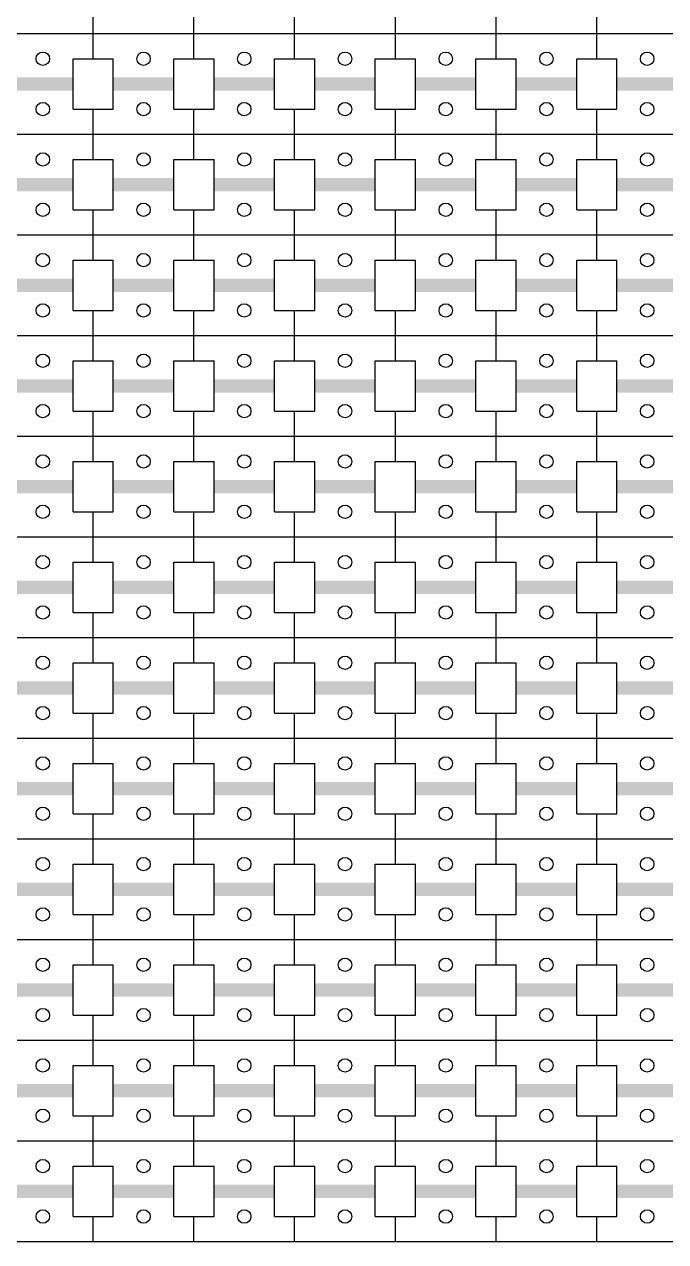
# Model space of a CAD drawing. Header units: millimetres. Extents: x 0 to 1500, y 0 to 750.
# Drawn here: x 1119.5 to 1310.5, y 0 to 362.8 of the extents above; entities that cross this region are included whole.
import ezdxf

# ---------------------------------------------------------------- set-up
doc = ezdxf.new("R2010")
doc.units = ezdxf.units.MM

msp = doc.modelspace()

# ---------------------------------------------------------------- hatches: boundary and pattern name
for points in [[(1134, 347), (1134, 343), (1116, 343), (1116, 347)], [(1164, 347), (1164, 343), (1146, 343), (1146, 347)], [(1194, 347), (1194, 343), (1176, 343), (1176, 347)], [(1224, 347), (1224, 343), (1206, 343), (1206, 347)], [(1254, 347), (1254, 343), (1236, 343), (1236, 347)], [(1284, 347), (1284, 343), (1266, 343), (1266, 347)], [(1314, 347), (1314, 343), (1296, 343), (1296, 347)], [(1134, 317), (1134, 313), (1116, 313), (1116, 317)], [(1164, 317), (1164, 313), (1146, 313), (1146, 317)], [(1194, 317), (1194, 313), (1176, 313), (1176, 317)], [(1224, 317), (1224, 313), (1206, 313), (1206, 317)], [(1254, 317), (1254, 313), (1236, 313), (1236, 317)], [(1284, 317), (1284, 313), (1266, 313), (1266, 317)], [(1314, 317), (1314, 313), (1296, 313), (1296, 317)], [(1134, 287), (1134, 283), (1116, 283), (1116, 287)], [(1164, 287), (1164, 283), (1146, 283), (1146, 287)], [(1194, 287), (1194, 283), (1176, 283), (1176, 287)], [(1224, 287), (1224, 283), (1206, 283), (1206, 287)], [(1254, 287), (1254, 283), (1236, 283), (1236, 287)], [(1284, 287), (1284, 283), (1266, 283), (1266, 287)], [(1314, 287), (1314, 283), (1296, 283), (1296, 287)], [(1134, 257), (1134, 253), (1116, 253), (1116, 257)], [(1164, 257), (1164, 253), (1146, 253), (1146, 257)], [(1194, 257), (1194, 253), (1176, 253), (1176, 257)], [(1224, 257), (1224, 253), (1206, 253), (1206, 257)], [(1254, 257), (1254, 253), (1236, 253), (1236, 257)], [(1284, 257), (1284, 253), (1266, 253), (1266, 257)], [(1314, 257), (1314, 253), (1296, 253), (1296, 257)], [(1134, 227), (1134, 223), (1116, 223), (1116, 227)], [(1164, 227), (1164, 223), (1146, 223), (1146, 227)], [(1194, 227), (1194, 223), (1176, 223), (1176, 227)], [(1224, 227), (1224, 223), (1206, 223), (1206, 227)], [(1254, 227), (1254, 223), (1236, 223), (1236, 227)], [(1284, 227), (1284, 223), (1266, 223), (1266, 227)], [(1314, 227), (1314, 223), (1296, 223), (1296, 227)], [(1134, 197), (1134, 193), (1116, 193), (1116, 197)], [(1164, 197), (1164, 193), (1146, 193), (1146, 197)], [(1194, 197), (1194, 193), (1176, 193), (1176, 197)], [(1224, 197), (1224, 193), (1206, 193), (1206, 197)], [(1254, 197), (1254, 193), (1236, 193), (1236, 197)], [(1284, 197), (1284, 193), (1266, 193), (1266, 197)], [(1314, 197), (1314, 193), (1296, 193), (1296, 197)], [(1134, 167), (1134, 163), (1116, 163), (1116, 167)], [(1164, 167), (1164, 163), (1146, 163), (1146, 167)], [(1194, 167), (1194, 163), (1176, 163), (1176, 167)], [(1224, 167), (1224, 163), (1206, 163), (1206, 167)], [(1254, 167), (1254, 163), (1236, 163), (1236, 167)], [(1284, 167), (1284, 163), (1266, 163), (1266, 167)], [(1314, 167), (1314, 163), (1296, 163), (1296, 167)], [(1134, 137), (1134, 133), (1116, 133), (1116, 137)], [(1164, 137), (1164, 133), (1146, 133), (1146, 137)], [(1194, 137), (1194, 133), (1176, 133), (1176, 137)], [(1224, 137), (1224, 133), (1206, 133), (1206, 137)], [(1254, 137), (1254, 133), (1236, 133), (1236, 137)], [(1284, 137), (1284, 133), (1266, 133), (1266, 137)], [(1314, 137), (1314, 133), (1296, 133), (1296, 137)], [(1134, 107), (1134, 103), (1116, 103), (1116, 107)], [(1164, 107), (1164, 103), (1146, 103), (1146, 107)], [(1194, 107), (1194, 103), (1176, 103), (1176, 107)], [(1224, 107), (1224, 103), (1206, 103), (1206, 107)], [(1254, 107), (1254, 103), (1236, 103), (1236, 107)], [(1284, 107), (1284, 103), (1266, 103), (1266, 107)], [(1314, 107), (1314, 103), (1296, 103), (1296, 107)], [(1134, 77), (1134, 73), (1116, 73), (1116, 77)], [(1164, 77), (1164, 73), (1146, 73), (1146, 77)], [(1194, 77), (1194, 73), (1176, 73), (1176, 77)], [(1224, 77), (1224, 73), (1206, 73), (1206, 77)], [(1254, 77), (1254, 73), (1236, 73), (1236, 77)], [(1284, 77), (1284, 73), (1266, 73), (1266, 77)], [(1314, 77), (1314, 73), (1296, 73), (1296, 77)], [(1134, 47), (1134, 43), (1116, 43), (1116, 47)], [(1164, 47), (1164, 43), (1146, 43), (1146, 47)], [(1194, 47), (1194, 43), (1176, 43), (1176, 47)], [(1224, 47), (1224, 43), (1206, 43), (1206, 47)], [(1254, 47), (1254, 43), (1236, 43), (1236, 47)], [(1284, 47), (1284, 43), (1266, 43), (1266, 47)], [(1314, 47), (1314, 43), (1296, 43), (1296, 47)], [(1134, 17), (1134, 13), (1116, 13), (1116, 17)], [(1164, 17), (1164, 13), (1146, 13), (1146, 17)], [(1194, 17), (1194, 13), (1176, 13), (1176, 17)], [(1224, 17), (1224, 13), (1206, 13), (1206, 17)], [(1254, 17), (1254, 13), (1236, 13), (1236, 17)], [(1284, 17), (1284, 13), (1266, 13), (1266, 17)], [(1314, 17), (1314, 13), (1296, 13), (1296, 17)]]:
    msp.add_hatch(color=3).paths.add_polyline_path(points)

# ---------------------------------------------------------------- linework, layer by layer
at = {"color": 7}
for p, q in [((1140, 360), (1140, 367.5)), ((1170, 360), (1170, 367.5)), ((1200, 360), (1200, 367.5)), ((1230, 360), (1230, 367.5)), ((1260, 360), (1260, 367.5)), ((1290, 360), (1290, 367.5)), ((1110, 360), (1125, 360)), ((1125, 360), (1140, 360)), ((1140, 352.5), (1140, 360)), ((1140, 360), (1155, 360)), ((1155, 360), (1170, 360)), ((1170, 352.5), (1170, 360)), ((1170, 360), (1185, 360)), ((1185, 360), (1200, 360)), ((1200, 352.5), (1200, 360)), ((1200, 360), (1215, 360)), ((1215, 360), (1230, 360)), ((1230, 352.5), (1230, 360)), ((1230, 360), (1245, 360)), ((1245, 360), (1260, 360)), ((1260, 352.5), (1260, 360)), ((1260, 360), (1275, 360)), ((1275, 360), (1290, 360)), ((1290, 352.5), (1290, 360)), ((1290, 360), (1305, 360)), ((1305, 360), (1320, 360)), ((1134, 345), (1134, 352.5)), ((1134, 352.5), (1140, 352.5)), ((1140, 352.5), (1146, 352.5)), ((1146, 345), (1146, 352.5)), ((1164, 345), (1164, 352.5)), ((1164, 352.5), (1170, 352.5)), ((1170, 352.5), (1176, 352.5)), ((1176, 345), (1176, 352.5)), ((1194, 345), (1194, 352.5)), ((1194, 352.5), (1200, 352.5)), ((1200, 352.5), (1206, 352.5)), ((1206, 345), (1206, 352.5)), ((1224, 345), (1224, 352.5)), ((1224, 352.5), (1230, 352.5)), ((1230, 352.5), (1236, 352.5)), ((1236, 345), (1236, 352.5)), ((1254, 345), (1254, 352.5)), ((1254, 352.5), (1260, 352.5)), ((1260, 352.5), (1266, 352.5)), ((1266, 345), (1266, 352.5)), ((1284, 345), (1284, 352.5)), ((1284, 352.5), (1290, 352.5)), ((1290, 352.5), (1296, 352.5)), ((1296, 345), (1296, 352.5)), ((1134, 337.5), (1134, 345)), ((1146, 337.5), (1146, 345)), ((1164, 337.5), (1164, 345)), ((1176, 337.5), (1176, 345)), ((1194, 337.5), (1194, 345)), ((1206, 337.5), (1206, 345)), ((1224, 337.5), (1224, 345)), ((1236, 337.5), (1236, 345)), ((1254, 337.5), (1254, 345)), ((1266, 337.5), (1266, 345)), ((1284, 337.5), (1284, 345)), ((1296, 337.5), (1296, 345)), ((1134, 337.5), (1140, 337.5)), ((1140, 330), (1140, 337.5)), ((1140, 337.5), (1146, 337.5)), ((1164, 337.5), (1170, 337.5)), ((1170, 330), (1170, 337.5)), ((1170, 337.5), (1176, 337.5)), ((1194, 337.5), (1200, 337.5)), ((1200, 330), (1200, 337.5)), ((1200, 337.5), (1206, 337.5)), ((1224, 337.5), (1230, 337.5)), ((1230, 330), (1230, 337.5)), ((1230, 337.5), (1236, 337.5)), ((1254, 337.5), (1260, 337.5)), ((1260, 330), (1260, 337.5)), ((1260, 337.5), (1266, 337.5)), ((1284, 337.5), (1290, 337.5)), ((1290, 330), (1290, 337.5)), ((1290, 337.5), (1296, 337.5)), ((1110, 330), (1125, 330)), ((1125, 330), (1140, 330)), ((1140, 322.5), (1140, 330)), ((1140, 330), (1155, 330)), ((1155, 330), (1170, 330)), ((1170, 322.5), (1170, 330)), ((1170, 330), (1185, 330)), ((1185, 330), (1200, 330)), ((1200, 322.5), (1200, 330)), ((1200, 330), (1215, 330)), ((1215, 330), (1230, 330)), ((1230, 322.5), (1230, 330)), ((1230, 330), (1245, 330)), ((1245, 330), (1260, 330)), ((1260, 322.5), (1260, 330)), ((1260, 330), (1275, 330)), ((1275, 330), (1290, 330)), ((1290, 322.5), (1290, 330)), ((1290, 330), (1305, 330)), ((1305, 330), (1320, 330)), ((1134, 315), (1134, 322.5)), ((1134, 322.5), (1140, 322.5)), ((1140, 322.5), (1146, 322.5)), ((1146, 315), (1146, 322.5)), ((1164, 315), (1164, 322.5)), ((1164, 322.5), (1170, 322.5)), ((1170, 322.5), (1176, 322.5)), ((1176, 315), (1176, 322.5)), ((1194, 315), (1194, 322.5)), ((1194, 322.5), (1200, 322.5)), ((1200, 322.5), (1206, 322.5)), ((1206, 315), (1206, 322.5)), ((1224, 315), (1224, 322.5)), ((1224, 322.5), (1230, 322.5)), ((1230, 322.5), (1236, 322.5)), ((1236, 315), (1236, 322.5)), ((1254, 315), (1254, 322.5)), ((1254, 322.5), (1260, 322.5)), ((1260, 322.5), (1266, 322.5)), ((1266, 315), (1266, 322.5)), ((1284, 315), (1284, 322.5)), ((1284, 322.5), (1290, 322.5)), ((1290, 322.5), (1296, 322.5)), ((1296, 315), (1296, 322.5)), ((1134, 307.5), (1134, 315)), ((1146, 307.5), (1146, 315)), ((1164, 307.5), (1164, 315)), ((1176, 307.5), (1176, 315)), ((1194, 307.5), (1194, 315)), ((1206, 307.5), (1206, 315)), ((1224, 307.5), (1224, 315)), ((1236, 307.5), (1236, 315)), ((1254, 307.5), (1254, 315)), ((1266, 307.5), (1266, 315)), ((1284, 307.5), (1284, 315)), ((1296, 307.5), (1296, 315)), ((1134, 307.5), (1140, 307.5)), ((1140, 300), (1140, 307.5)), ((1140, 307.5), (1146, 307.5)), ((1164, 307.5), (1170, 307.5)), ((1170, 300), (1170, 307.5)), ((1170, 307.5), (1176, 307.5)), ((1194, 307.5), (1200, 307.5)), ((1200, 300), (1200, 307.5)), ((1200, 307.5), (1206, 307.5)), ((1224, 307.5), (1230, 307.5)), ((1230, 300), (1230, 307.5)), ((1230, 307.5), (1236, 307.5)), ((1254, 307.5), (1260, 307.5)), ((1260, 300), (1260, 307.5)), ((1260, 307.5), (1266, 307.5)), ((1284, 307.5), (1290, 307.5)), ((1290, 300), (1290, 307.5)), ((1290, 307.5), (1296, 307.5)), ((1110, 300), (1125, 300)), ((1125, 300), (1140, 300)), ((1140, 292.5), (1140, 300)), ((1140, 300), (1155, 300)), ((1155, 300), (1170, 300)), ((1170, 292.5), (1170, 300)), ((1170, 300), (1185, 300)), ((1185, 300), (1200, 300)), ((1200, 292.5), (1200, 300)), ((1200, 300), (1215, 300)), ((1215, 300), (1230, 300)), ((1230, 292.5), (1230, 300)), ((1230, 300), (1245, 300)), ((1245, 300), (1260, 300)), ((1260, 292.5), (1260, 300)), ((1260, 300), (1275, 300)), ((1275, 300), (1290, 300)), ((1290, 292.5), (1290, 300)), ((1290, 300), (1305, 300)), ((1305, 300), (1320, 300)), ((1134, 285), (1134, 292.5)), ((1134, 292.5), (1140, 292.5)), ((1140, 292.5), (1146, 292.5)), ((1146, 285), (1146, 292.5)), ((1164, 285), (1164, 292.5)), ((1164, 292.5), (1170, 292.5)), ((1170, 292.5), (1176, 292.5)), ((1176, 285), (1176, 292.5)), ((1194, 285), (1194, 292.5)), ((1194, 292.5), (1200, 292.5)), ((1200, 292.5), (1206, 292.5)), ((1206, 285), (1206, 292.5)), ((1224, 285), (1224, 292.5)), ((1224, 292.5), (1230, 292.5)), ((1230, 292.5), (1236, 292.5)), ((1236, 285), (1236, 292.5)), ((1254, 285), (1254, 292.5)), ((1254, 292.5), (1260, 292.5)), ((1260, 292.5), (1266, 292.5)), ((1266, 285), (1266, 292.5)), ((1284, 285), (1284, 292.5)), ((1284, 292.5), (1290, 292.5)), ((1290, 292.5), (1296, 292.5)), ((1296, 285), (1296, 292.5)), ((1134, 277.5), (1134, 285)), ((1146, 277.5), (1146, 285)), ((1164, 277.5), (1164, 285)), ((1176, 277.5), (1176, 285)), ((1194, 277.5), (1194, 285)), ((1206, 277.5), (1206, 285)), ((1224, 277.5), (1224, 285)), ((1236, 277.5), (1236, 285)), ((1254, 277.5), (1254, 285)), ((1266, 277.5), (1266, 285)), ((1284, 277.5), (1284, 285)), ((1296, 277.5), (1296, 285)), ((1134, 277.5), (1140, 277.5)), ((1140, 270), (1140, 277.5)), ((1140, 277.5), (1146, 277.5)), ((1164, 277.5), (1170, 277.5)), ((1170, 270), (1170, 277.5)), ((1170, 277.5), (1176, 277.5)), ((1194, 277.5), (1200, 277.5)), ((1200, 270), (1200, 277.5)), ((1200, 277.5), (1206, 277.5)), ((1224, 277.5), (1230, 277.5)), ((1230, 270), (1230, 277.5)), ((1230, 277.5), (1236, 277.5)), ((1254, 277.5), (1260, 277.5)), ((1260, 270), (1260, 277.5)), ((1260, 277.5), (1266, 277.5)), ((1284, 277.5), (1290, 277.5)), ((1290, 270), (1290, 277.5)), ((1290, 277.5), (1296, 277.5)), ((1110, 270), (1125, 270)), ((1125, 270), (1140, 270)), ((1140, 262.5), (1140, 270)), ((1140, 270), (1155, 270)), ((1155, 270), (1170, 270)), ((1170, 262.5), (1170, 270)), ((1170, 270), (1185, 270)), ((1185, 270), (1200, 270)), ((1200, 262.5), (1200, 270)), ((1200, 270), (1215, 270)), ((1215, 270), (1230, 270)), ((1230, 262.5), (1230, 270)), ((1230, 270), (1245, 270)), ((1245, 270), (1260, 270)), ((1260, 262.5), (1260, 270)), ((1260, 270), (1275, 270)), ((1275, 270), (1290, 270)), ((1290, 262.5), (1290, 270)), ((1290, 270), (1305, 270)), ((1305, 270), (1320, 270)), ((1134, 255), (1134, 262.5)), ((1134, 262.5), (1140, 262.5)), ((1140, 262.5), (1146, 262.5)), ((1146, 255), (1146, 262.5)), ((1164, 255), (1164, 262.5)), ((1164, 262.5), (1170, 262.5)), ((1170, 262.5), (1176, 262.5)), ((1176, 255), (1176, 262.5)), ((1194, 255), (1194, 262.5)), ((1194, 262.5), (1200, 262.5)), ((1200, 262.5), (1206, 262.5)), ((1206, 255), (1206, 262.5)), ((1224, 255), (1224, 262.5)), ((1224, 262.5), (1230, 262.5)), ((1230, 262.5), (1236, 262.5)), ((1236, 255), (1236, 262.5)), ((1254, 255), (1254, 262.5)), ((1254, 262.5), (1260, 262.5)), ((1260, 262.5), (1266, 262.5)), ((1266, 255), (1266, 262.5)), ((1284, 255), (1284, 262.5)), ((1284, 262.5), (1290, 262.5)), ((1290, 262.5), (1296, 262.5)), ((1296, 255), (1296, 262.5)), ((1134, 247.5), (1134, 255)), ((1146, 247.5), (1146, 255)), ((1164, 247.5), (1164, 255)), ((1176, 247.5), (1176, 255)), ((1194, 247.5), (1194, 255)), ((1206, 247.5), (1206, 255)), ((1224, 247.5), (1224, 255)), ((1236, 247.5), (1236, 255)), ((1254, 247.5), (1254, 255)), ((1266, 247.5), (1266, 255)), ((1284, 247.5), (1284, 255)), ((1296, 247.5), (1296, 255)), ((1134, 247.5), (1140, 247.5)), ((1140, 240), (1140, 247.5)), ((1140, 247.5), (1146, 247.5)), ((1164, 247.5), (1170, 247.5)), ((1170, 240), (1170, 247.5)), ((1170, 247.5), (1176, 247.5)), ((1194, 247.5), (1200, 247.5)), ((1200, 240), (1200, 247.5)), ((1200, 247.5), (1206, 247.5)), ((1224, 247.5), (1230, 247.5)), ((1230, 240), (1230, 247.5)), ((1230, 247.5), (1236, 247.5)), ((1254, 247.5), (1260, 247.5)), ((1260, 240), (1260, 247.5)), ((1260, 247.5), (1266, 247.5)), ((1284, 247.5), (1290, 247.5)), ((1290, 240), (1290, 247.5)), ((1290, 247.5), (1296, 247.5)), ((1110, 240), (1125, 240)), ((1125, 240), (1140, 240)), ((1140, 232.5), (1140, 240)), ((1140, 240), (1155, 240)), ((1155, 240), (1170, 240)), ((1170, 232.5), (1170, 240)), ((1170, 240), (1185, 240)), ((1185, 240), (1200, 240)), ((1200, 232.5), (1200, 240)), ((1200, 240), (1215, 240)), ((1215, 240), (1230, 240)), ((1230, 232.5), (1230, 240)), ((1230, 240), (1245, 240)), ((1245, 240), (1260, 240)), ((1260, 232.5), (1260, 240)), ((1260, 240), (1275, 240)), ((1275, 240), (1290, 240)), ((1290, 232.5), (1290, 240)), ((1290, 240), (1305, 240)), ((1305, 240), (1320, 240)), ((1134, 225), (1134, 232.5)), ((1134, 232.5), (1140, 232.5)), ((1140, 232.5), (1146, 232.5)), ((1146, 225), (1146, 232.5)), ((1164, 225), (1164, 232.5)), ((1164, 232.5), (1170, 232.5)), ((1170, 232.5), (1176, 232.5)), ((1176, 225), (1176, 232.5)), ((1194, 225), (1194, 232.5)), ((1194, 232.5), (1200, 232.5)), ((1200, 232.5), (1206, 232.5)), ((1206, 225), (1206, 232.5)), ((1224, 225), (1224, 232.5)), ((1224, 232.5), (1230, 232.5)), ((1230, 232.5), (1236, 232.5)), ((1236, 225), (1236, 232.5)), ((1254, 225), (1254, 232.5)), ((1254, 232.5), (1260, 232.5)), ((1260, 232.5), (1266, 232.5)), ((1266, 225), (1266, 232.5)), ((1284, 225), (1284, 232.5)), ((1284, 232.5), (1290, 232.5)), ((1290, 232.5), (1296, 232.5)), ((1296, 225), (1296, 232.5)), ((1134, 217.5), (1134, 225)), ((1146, 217.5), (1146, 225)), ((1164, 217.5), (1164, 225)), ((1176, 217.5), (1176, 225)), ((1194, 217.5), (1194, 225)), ((1206, 217.5), (1206, 225)), ((1224, 217.5), (1224, 225)), ((1236, 217.5), (1236, 225)), ((1254, 217.5), (1254, 225)), ((1266, 217.5), (1266, 225)), ((1284, 217.5), (1284, 225)), ((1296, 217.5), (1296, 225)), ((1134, 217.5), (1140, 217.5)), ((1140, 210), (1140, 217.5)), ((1140, 217.5), (1146, 217.5)), ((1164, 217.5), (1170, 217.5)), ((1170, 210), (1170, 217.5)), ((1170, 217.5), (1176, 217.5)), ((1194, 217.5), (1200, 217.5)), ((1200, 210), (1200, 217.5)), ((1200, 217.5), (1206, 217.5)), ((1224, 217.5), (1230, 217.5)), ((1230, 210), (1230, 217.5)), ((1230, 217.5), (1236, 217.5)), ((1254, 217.5), (1260, 217.5)), ((1260, 210), (1260, 217.5)), ((1260, 217.5), (1266, 217.5)), ((1284, 217.5), (1290, 217.5)), ((1290, 210), (1290, 217.5)), ((1290, 217.5), (1296, 217.5)), ((1110, 210), (1125, 210)), ((1125, 210), (1140, 210)), ((1140, 202.5), (1140, 210)), ((1140, 210), (1155, 210)), ((1155, 210), (1170, 210)), ((1170, 202.5), (1170, 210)), ((1170, 210), (1185, 210)), ((1185, 210), (1200, 210)), ((1200, 202.5), (1200, 210)), ((1200, 210), (1215, 210)), ((1215, 210), (1230, 210)), ((1230, 202.5), (1230, 210)), ((1230, 210), (1245, 210)), ((1245, 210), (1260, 210)), ((1260, 202.5), (1260, 210)), ((1260, 210), (1275, 210)), ((1275, 210), (1290, 210)), ((1290, 202.5), (1290, 210)), ((1290, 210), (1305, 210)), ((1305, 210), (1320, 210)), ((1134, 195), (1134, 202.5)), ((1134, 202.5), (1140, 202.5)), ((1140, 202.5), (1146, 202.5)), ((1146, 195), (1146, 202.5)), ((1164, 195), (1164, 202.5)), ((1164, 202.5), (1170, 202.5)), ((1170, 202.5), (1176, 202.5)), ((1176, 195), (1176, 202.5)), ((1194, 195), (1194, 202.5)), ((1194, 202.5), (1200, 202.5)), ((1200, 202.5), (1206, 202.5)), ((1206, 195), (1206, 202.5)), ((1224, 195), (1224, 202.5)), ((1224, 202.5), (1230, 202.5)), ((1230, 202.5), (1236, 202.5)), ((1236, 195), (1236, 202.5)), ((1254, 195), (1254, 202.5)), ((1254, 202.5), (1260, 202.5)), ((1260, 202.5), (1266, 202.5)), ((1266, 195), (1266, 202.5)), ((1284, 195), (1284, 202.5)), ((1284, 202.5), (1290, 202.5)), ((1290, 202.5), (1296, 202.5)), ((1296, 195), (1296, 202.5)), ((1134, 187.5), (1134, 195)), ((1146, 187.5), (1146, 195)), ((1164, 187.5), (1164, 195)), ((1176, 187.5), (1176, 195)), ((1194, 187.5), (1194, 195)), ((1206, 187.5), (1206, 195)), ((1224, 187.5), (1224, 195)), ((1236, 187.5), (1236, 195)), ((1254, 187.5), (1254, 195)), ((1266, 187.5), (1266, 195)), ((1284, 187.5), (1284, 195)), ((1296, 187.5), (1296, 195)), ((1134, 187.5), (1140, 187.5)), ((1140, 180), (1140, 187.5)), ((1140, 187.5), (1146, 187.5)), ((1164, 187.5), (1170, 187.5)), ((1170, 180), (1170, 187.5)), ((1170, 187.5), (1176, 187.5)), ((1194, 187.5), (1200, 187.5)), ((1200, 180), (1200, 187.5)), ((1200, 187.5), (1206, 187.5)), ((1224, 187.5), (1230, 187.5)), ((1230, 180), (1230, 187.5)), ((1230, 187.5), (1236, 187.5)), ((1254, 187.5), (1260, 187.5)), ((1260, 180), (1260, 187.5)), ((1260, 187.5), (1266, 187.5)), ((1284, 187.5), (1290, 187.5)), ((1290, 180), (1290, 187.5)), ((1290, 187.5), (1296, 187.5)), ((1110, 180), (1125, 180)), ((1125, 180), (1140, 180)), ((1140, 172.5), (1140, 180)), ((1140, 180), (1155, 180)), ((1155, 180), (1170, 180)), ((1170, 172.5), (1170, 180)), ((1170, 180), (1185, 180)), ((1185, 180), (1200, 180)), ((1200, 172.5), (1200, 180)), ((1200, 180), (1215, 180)), ((1215, 180), (1230, 180)), ((1230, 172.5), (1230, 180)), ((1230, 180), (1245, 180)), ((1245, 180), (1260, 180)), ((1260, 172.5), (1260, 180)), ((1260, 180), (1275, 180)), ((1275, 180), (1290, 180)), ((1290, 172.5), (1290, 180)), ((1290, 180), (1305, 180)), ((1305, 180), (1320, 180)), ((1134, 165), (1134, 172.5)), ((1134, 172.5), (1140, 172.5)), ((1140, 172.5), (1146, 172.5)), ((1146, 165), (1146, 172.5)), ((1164, 165), (1164, 172.5)), ((1164, 172.5), (1170, 172.5)), ((1170, 172.5), (1176, 172.5)), ((1176, 165), (1176, 172.5)), ((1194, 165), (1194, 172.5)), ((1194, 172.5), (1200, 172.5)), ((1200, 172.5), (1206, 172.5)), ((1206, 165), (1206, 172.5)), ((1224, 165), (1224, 172.5)), ((1224, 172.5), (1230, 172.5)), ((1230, 172.5), (1236, 172.5)), ((1236, 165), (1236, 172.5)), ((1254, 165), (1254, 172.5)), ((1254, 172.5), (1260, 172.5)), ((1260, 172.5), (1266, 172.5)), ((1266, 165), (1266, 172.5)), ((1284, 165), (1284, 172.5)), ((1284, 172.5), (1290, 172.5)), ((1290, 172.5), (1296, 172.5)), ((1296, 165), (1296, 172.5)), ((1134, 157.5), (1134, 165)), ((1146, 157.5), (1146, 165)), ((1164, 157.5), (1164, 165)), ((1176, 157.5), (1176, 165)), ((1194, 157.5), (1194, 165)), ((1206, 157.5), (1206, 165)), ((1224, 157.5), (1224, 165)), ((1236, 157.5), (1236, 165)), ((1254, 157.5), (1254, 165)), ((1266, 157.5), (1266, 165)), ((1284, 157.5), (1284, 165)), ((1296, 157.5), (1296, 165)), ((1134, 157.5), (1140, 157.5)), ((1140, 150), (1140, 157.5)), ((1140, 157.5), (1146, 157.5)), ((1164, 157.5), (1170, 157.5)), ((1170, 150), (1170, 157.5)), ((1170, 157.5), (1176, 157.5)), ((1194, 157.5), (1200, 157.5)), ((1200, 150), (1200, 157.5)), ((1200, 157.5), (1206, 157.5)), ((1224, 157.5), (1230, 157.5)), ((1230, 150), (1230, 157.5)), ((1230, 157.5), (1236, 157.5)), ((1254, 157.5), (1260, 157.5)), ((1260, 150), (1260, 157.5)), ((1260, 157.5), (1266, 157.5)), ((1284, 157.5), (1290, 157.5)), ((1290, 150), (1290, 157.5)), ((1290, 157.5), (1296, 157.5)), ((1110, 150), (1125, 150)), ((1125, 150), (1140, 150)), ((1140, 142.5), (1140, 150)), ((1140, 150), (1155, 150)), ((1155, 150), (1170, 150)), ((1170, 142.5), (1170, 150)), ((1170, 150), (1185, 150)), ((1185, 150), (1200, 150)), ((1200, 142.5), (1200, 150)), ((1200, 150), (1215, 150)), ((1215, 150), (1230, 150)), ((1230, 142.5), (1230, 150)), ((1230, 150), (1245, 150)), ((1245, 150), (1260, 150)), ((1260, 142.5), (1260, 150)), ((1260, 150), (1275, 150)), ((1275, 150), (1290, 150)), ((1290, 142.5), (1290, 150)), ((1290, 150), (1305, 150)), ((1305, 150), (1320, 150)), ((1134, 135), (1134, 142.5)), ((1134, 142.5), (1140, 142.5)), ((1140, 142.5), (1146, 142.5)), ((1146, 135), (1146, 142.5)), ((1164, 135), (1164, 142.5)), ((1164, 142.5), (1170, 142.5)), ((1170, 142.5), (1176, 142.5)), ((1176, 135), (1176, 142.5)), ((1194, 135), (1194, 142.5)), ((1194, 142.5), (1200, 142.5)), ((1200, 142.5), (1206, 142.5)), ((1206, 135), (1206, 142.5)), ((1224, 135), (1224, 142.5)), ((1224, 142.5), (1230, 142.5)), ((1230, 142.5), (1236, 142.5)), ((1236, 135), (1236, 142.5)), ((1254, 135), (1254, 142.5)), ((1254, 142.5), (1260, 142.5)), ((1260, 142.5), (1266, 142.5)), ((1266, 135), (1266, 142.5)), ((1284, 135), (1284, 142.5)), ((1284, 142.5), (1290, 142.5)), ((1290, 142.5), (1296, 142.5)), ((1296, 135), (1296, 142.5)), ((1134, 127.5), (1134, 135)), ((1146, 127.5), (1146, 135)), ((1164, 127.5), (1164, 135)), ((1176, 127.5), (1176, 135)), ((1194, 127.5), (1194, 135)), ((1206, 127.5), (1206, 135)), ((1224, 127.5), (1224, 135)), ((1236, 127.5), (1236, 135)), ((1254, 127.5), (1254, 135)), ((1266, 127.5), (1266, 135)), ((1284, 127.5), (1284, 135)), ((1296, 127.5), (1296, 135)), ((1134, 127.5), (1140, 127.5)), ((1140, 120), (1140, 127.5)), ((1140, 127.5), (1146, 127.5)), ((1164, 127.5), (1170, 127.5)), ((1170, 120), (1170, 127.5)), ((1170, 127.5), (1176, 127.5)), ((1194, 127.5), (1200, 127.5)), ((1200, 120), (1200, 127.5)), ((1200, 127.5), (1206, 127.5)), ((1224, 127.5), (1230, 127.5)), ((1230, 120), (1230, 127.5)), ((1230, 127.5), (1236, 127.5)), ((1254, 127.5), (1260, 127.5)), ((1260, 120), (1260, 127.5)), ((1260, 127.5), (1266, 127.5)), ((1284, 127.5), (1290, 127.5)), ((1290, 120), (1290, 127.5)), ((1290, 127.5), (1296, 127.5)), ((1110, 120), (1125, 120)), ((1125, 120), (1140, 120)), ((1140, 112.5), (1140, 120)), ((1140, 120), (1155, 120)), ((1155, 120), (1170, 120)), ((1170, 112.5), (1170, 120)), ((1170, 120), (1185, 120)), ((1185, 120), (1200, 120)), ((1200, 112.5), (1200, 120)), ((1200, 120), (1215, 120)), ((1215, 120), (1230, 120)), ((1230, 112.5), (1230, 120)), ((1230, 120), (1245, 120)), ((1245, 120), (1260, 120)), ((1260, 112.5), (1260, 120)), ((1260, 120), (1275, 120)), ((1275, 120), (1290, 120)), ((1290, 112.5), (1290, 120)), ((1290, 120), (1305, 120)), ((1305, 120), (1320, 120)), ((1134, 105), (1134, 112.5)), ((1134, 112.5), (1140, 112.5)), ((1140, 112.5), (1146, 112.5)), ((1146, 105), (1146, 112.5)), ((1164, 105), (1164, 112.5)), ((1164, 112.5), (1170, 112.5)), ((1170, 112.5), (1176, 112.5)), ((1176, 105), (1176, 112.5)), ((1194, 105), (1194, 112.5)), ((1194, 112.5), (1200, 112.5)), ((1200, 112.5), (1206, 112.5)), ((1206, 105), (1206, 112.5)), ((1224, 105), (1224, 112.5)), ((1224, 112.5), (1230, 112.5)), ((1230, 112.5), (1236, 112.5)), ((1236, 105), (1236, 112.5)), ((1254, 105), (1254, 112.5)), ((1254, 112.5), (1260, 112.5)), ((1260, 112.5), (1266, 112.5)), ((1266, 105), (1266, 112.5)), ((1284, 105), (1284, 112.5)), ((1284, 112.5), (1290, 112.5)), ((1290, 112.5), (1296, 112.5)), ((1296, 105), (1296, 112.5)), ((1134, 97.5), (1134, 105)), ((1146, 97.5), (1146, 105)), ((1164, 97.5), (1164, 105)), ((1176, 97.5), (1176, 105)), ((1194, 97.5), (1194, 105)), ((1206, 97.5), (1206, 105)), ((1224, 97.5), (1224, 105)), ((1236, 97.5), (1236, 105)), ((1254, 97.5), (1254, 105)), ((1266, 97.5), (1266, 105)), ((1284, 97.5), (1284, 105)), ((1296, 97.5), (1296, 105)), ((1134, 97.5), (1140, 97.5)), ((1140, 90), (1140, 97.5)), ((1140, 97.5), (1146, 97.5)), ((1164, 97.5), (1170, 97.5)), ((1170, 90), (1170, 97.5)), ((1170, 97.5), (1176, 97.5)), ((1194, 97.5), (1200, 97.5)), ((1200, 90), (1200, 97.5)), ((1200, 97.5), (1206, 97.5)), ((1224, 97.5), (1230, 97.5)), ((1230, 90), (1230, 97.5)), ((1230, 97.5), (1236, 97.5)), ((1254, 97.5), (1260, 97.5)), ((1260, 90), (1260, 97.5)), ((1260, 97.5), (1266, 97.5)), ((1284, 97.5), (1290, 97.5)), ((1290, 90), (1290, 97.5)), ((1290, 97.5), (1296, 97.5)), ((1110, 90), (1125, 90)), ((1125, 90), (1140, 90)), ((1140, 82.5), (1140, 90)), ((1140, 90), (1155, 90)), ((1155, 90), (1170, 90)), ((1170, 82.5), (1170, 90)), ((1170, 90), (1185, 90)), ((1185, 90), (1200, 90)), ((1200, 82.5), (1200, 90)), ((1200, 90), (1215, 90)), ((1215, 90), (1230, 90)), ((1230, 82.5), (1230, 90)), ((1230, 90), (1245, 90)), ((1245, 90), (1260, 90)), ((1260, 82.5), (1260, 90)), ((1260, 90), (1275, 90)), ((1275, 90), (1290, 90)), ((1290, 82.5), (1290, 90)), ((1290, 90), (1305, 90)), ((1305, 90), (1320, 90)), ((1134, 75), (1134, 82.5)), ((1134, 82.5), (1140, 82.5)), ((1140, 82.5), (1146, 82.5)), ((1146, 75), (1146, 82.5)), ((1164, 75), (1164, 82.5)), ((1164, 82.5), (1170, 82.5)), ((1170, 82.5), (1176, 82.5)), ((1176, 75), (1176, 82.5)), ((1194, 75), (1194, 82.5)), ((1194, 82.5), (1200, 82.5)), ((1200, 82.5), (1206, 82.5)), ((1206, 75), (1206, 82.5)), ((1224, 75), (1224, 82.5)), ((1224, 82.5), (1230, 82.5)), ((1230, 82.5), (1236, 82.5)), ((1236, 75), (1236, 82.5)), ((1254, 75), (1254, 82.5)), ((1254, 82.5), (1260, 82.5)), ((1260, 82.5), (1266, 82.5)), ((1266, 75), (1266, 82.5)), ((1284, 75), (1284, 82.5)), ((1284, 82.5), (1290, 82.5)), ((1290, 82.5), (1296, 82.5)), ((1296, 75), (1296, 82.5)), ((1134, 67.5), (1134, 75)), ((1146, 67.5), (1146, 75)), ((1164, 67.5), (1164, 75)), ((1176, 67.5), (1176, 75)), ((1194, 67.5), (1194, 75)), ((1206, 67.5), (1206, 75)), ((1224, 67.5), (1224, 75)), ((1236, 67.5), (1236, 75)), ((1254, 67.5), (1254, 75)), ((1266, 67.5), (1266, 75)), ((1284, 67.5), (1284, 75)), ((1296, 67.5), (1296, 75)), ((1134, 67.5), (1140, 67.5)), ((1140, 60), (1140, 67.5)), ((1140, 67.5), (1146, 67.5)), ((1164, 67.5), (1170, 67.5)), ((1170, 60), (1170, 67.5)), ((1170, 67.5), (1176, 67.5)), ((1194, 67.5), (1200, 67.5)), ((1200, 60), (1200, 67.5)), ((1200, 67.5), (1206, 67.5)), ((1224, 67.5), (1230, 67.5)), ((1230, 60), (1230, 67.5)), ((1230, 67.5), (1236, 67.5)), ((1254, 67.5), (1260, 67.5)), ((1260, 60), (1260, 67.5)), ((1260, 67.5), (1266, 67.5)), ((1284, 67.5), (1290, 67.5)), ((1290, 60), (1290, 67.5)), ((1290, 67.5), (1296, 67.5)), ((1110, 60), (1125, 60)), ((1125, 60), (1140, 60)), ((1140, 52.5), (1140, 60)), ((1140, 60), (1155, 60)), ((1155, 60), (1170, 60)), ((1170, 52.5), (1170, 60)), ((1170, 60), (1185, 60)), ((1185, 60), (1200, 60)), ((1200, 52.5), (1200, 60)), ((1200, 60), (1215, 60)), ((1215, 60), (1230, 60)), ((1230, 52.5), (1230, 60)), ((1230, 60), (1245, 60)), ((1245, 60), (1260, 60)), ((1260, 52.5), (1260, 60)), ((1260, 60), (1275, 60)), ((1275, 60), (1290, 60)), ((1290, 52.5), (1290, 60)), ((1290, 60), (1305, 60)), ((1305, 60), (1320, 60)), ((1134, 45), (1134, 52.5)), ((1134, 52.5), (1140, 52.5)), ((1140, 52.5), (1146, 52.5)), ((1146, 45), (1146, 52.5)), ((1164, 45), (1164, 52.5)), ((1164, 52.5), (1170, 52.5)), ((1170, 52.5), (1176, 52.5)), ((1176, 45), (1176, 52.5)), ((1194, 45), (1194, 52.5)), ((1194, 52.5), (1200, 52.5)), ((1200, 52.5), (1206, 52.5)), ((1206, 45), (1206, 52.5)), ((1224, 45), (1224, 52.5)), ((1224, 52.5), (1230, 52.5)), ((1230, 52.5), (1236, 52.5)), ((1236, 45), (1236, 52.5)), ((1254, 45), (1254, 52.5)), ((1254, 52.5), (1260, 52.5)), ((1260, 52.5), (1266, 52.5)), ((1266, 45), (1266, 52.5)), ((1284, 45), (1284, 52.5)), ((1284, 52.5), (1290, 52.5)), ((1290, 52.5), (1296, 52.5)), ((1296, 45), (1296, 52.5)), ((1134, 37.5), (1134, 45)), ((1146, 37.5), (1146, 45)), ((1164, 37.5), (1164, 45)), ((1176, 37.5), (1176, 45)), ((1194, 37.5), (1194, 45)), ((1206, 37.5), (1206, 45)), ((1224, 37.5), (1224, 45)), ((1236, 37.5), (1236, 45)), ((1254, 37.5), (1254, 45)), ((1266, 37.5), (1266, 45)), ((1284, 37.5), (1284, 45)), ((1296, 37.5), (1296, 45)), ((1134, 37.5), (1140, 37.5)), ((1140, 30), (1140, 37.5)), ((1140, 37.5), (1146, 37.5)), ((1164, 37.5), (1170, 37.5)), ((1170, 30), (1170, 37.5)), ((1170, 37.5), (1176, 37.5)), ((1194, 37.5), (1200, 37.5)), ((1200, 30), (1200, 37.5)), ((1200, 37.5), (1206, 37.5)), ((1224, 37.5), (1230, 37.5)), ((1230, 30), (1230, 37.5)), ((1230, 37.5), (1236, 37.5)), ((1254, 37.5), (1260, 37.5)), ((1260, 30), (1260, 37.5)), ((1260, 37.5), (1266, 37.5)), ((1284, 37.5), (1290, 37.5)), ((1290, 30), (1290, 37.5)), ((1290, 37.5), (1296, 37.5)), ((1110, 30), (1125, 30)), ((1125, 30), (1140, 30)), ((1140, 22.5), (1140, 30)), ((1140, 30), (1155, 30)), ((1155, 30), (1170, 30)), ((1170, 22.5), (1170, 30)), ((1170, 30), (1185, 30)), ((1185, 30), (1200, 30)), ((1200, 22.5), (1200, 30)), ((1200, 30), (1215, 30)), ((1215, 30), (1230, 30)), ((1230, 22.5), (1230, 30)), ((1230, 30), (1245, 30)), ((1245, 30), (1260, 30)), ((1260, 22.5), (1260, 30)), ((1260, 30), (1275, 30)), ((1275, 30), (1290, 30)), ((1290, 22.5), (1290, 30)), ((1290, 30), (1305, 30)), ((1305, 30), (1320, 30)), ((1134, 15), (1134, 22.5)), ((1134, 22.5), (1140, 22.5)), ((1140, 22.5), (1146, 22.5)), ((1146, 15), (1146, 22.5)), ((1164, 15), (1164, 22.5)), ((1164, 22.5), (1170, 22.5)), ((1170, 22.5), (1176, 22.5)), ((1176, 15), (1176, 22.5)), ((1194, 15), (1194, 22.5)), ((1194, 22.5), (1200, 22.5)), ((1200, 22.5), (1206, 22.5)), ((1206, 15), (1206, 22.5)), ((1224, 15), (1224, 22.5)), ((1224, 22.5), (1230, 22.5)), ((1230, 22.5), (1236, 22.5)), ((1236, 15), (1236, 22.5)), ((1254, 15), (1254, 22.5)), ((1254, 22.5), (1260, 22.5)), ((1260, 22.5), (1266, 22.5)), ((1266, 15), (1266, 22.5)), ((1284, 15), (1284, 22.5)), ((1284, 22.5), (1290, 22.5)), ((1290, 22.5), (1296, 22.5)), ((1296, 15), (1296, 22.5)), ((1134, 7.5), (1134, 15)), ((1146, 7.5), (1146, 15)), ((1164, 7.5), (1164, 15)), ((1176, 7.5), (1176, 15)), ((1194, 7.5), (1194, 15)), ((1206, 7.5), (1206, 15)), ((1224, 7.5), (1224, 15)), ((1236, 7.5), (1236, 15)), ((1254, 7.5), (1254, 15)), ((1266, 7.5), (1266, 15)), ((1284, 7.5), (1284, 15)), ((1296, 7.5), (1296, 15)), ((1134, 7.5), (1140, 7.5)), ((1140, 0), (1140, 7.5)), ((1140, 7.5), (1146, 7.5)), ((1164, 7.5), (1170, 7.5)), ((1170, 0), (1170, 7.5)), ((1170, 7.5), (1176, 7.5)), ((1194, 7.5), (1200, 7.5)), ((1200, 0), (1200, 7.5)), ((1200, 7.5), (1206, 7.5)), ((1224, 7.5), (1230, 7.5)), ((1230, 0), (1230, 7.5)), ((1230, 7.5), (1236, 7.5)), ((1254, 7.5), (1260, 7.5)), ((1260, 0), (1260, 7.5)), ((1260, 7.5), (1266, 7.5)), ((1284, 7.5), (1290, 7.5)), ((1290, 0), (1290, 7.5)), ((1290, 7.5), (1296, 7.5)), ((1110, 0), (1125, 0)), ((1125, 0), (1140, 0)), ((1140, 0), (1155, 0)), ((1155, 0), (1170, 0)), ((1170, 0), (1185, 0)), ((1185, 0), (1200, 0)), ((1200, 0), (1215, 0)), ((1215, 0), (1230, 0)), ((1230, 0), (1245, 0)), ((1245, 0), (1260, 0)), ((1260, 0), (1275, 0)), ((1275, 0), (1290, 0)), ((1290, 0), (1305, 0)), ((1305, 0), (1320, 0))]:
    msp.add_line(p, q, dxfattribs=at)
at = {"color": 1}
for centre in [(1125, 352.5), (1155, 352.5), (1185, 352.5), (1215, 352.5), (1245, 352.5), (1275, 352.5), (1305, 352.5), (1125, 337.5), (1155, 337.5), (1185, 337.5), (1215, 337.5), (1245, 337.5), (1275, 337.5), (1305, 337.5), (1125, 322.5), (1155, 322.5), (1185, 322.5), (1215, 322.5), (1245, 322.5), (1275, 322.5), (1305, 322.5), (1125, 307.5), (1155, 307.5), (1185, 307.5), (1215, 307.5), (1245, 307.5), (1275, 307.5), (1305, 307.5), (1125, 292.5), (1155, 292.5), (1185, 292.5), (1215, 292.5), (1245, 292.5), (1275, 292.5), (1305, 292.5), (1125, 277.5), (1155, 277.5), (1185, 277.5), (1215, 277.5), (1245, 277.5), (1275, 277.5), (1305, 277.5), (1125, 262.5), (1155, 262.5), (1185, 262.5), (1215, 262.5), (1245, 262.5), (1275, 262.5), (1305, 262.5), (1125, 247.5), (1155, 247.5), (1185, 247.5), (1215, 247.5), (1245, 247.5), (1275, 247.5), (1305, 247.5), (1125, 232.5), (1155, 232.5), (1185, 232.5), (1215, 232.5), (1245, 232.5), (1275, 232.5), (1305, 232.5), (1125, 217.5), (1155, 217.5), (1185, 217.5), (1215, 217.5), (1245, 217.5), (1275, 217.5), (1305, 217.5), (1125, 202.5), (1155, 202.5), (1185, 202.5), (1215, 202.5), (1245, 202.5), (1275, 202.5), (1305, 202.5), (1125, 187.5), (1155, 187.5), (1185, 187.5), (1215, 187.5), (1245, 187.5), (1275, 187.5), (1305, 187.5), (1125, 172.5), (1155, 172.5), (1185, 172.5), (1215, 172.5), (1245, 172.5), (1275, 172.5), (1305, 172.5), (1125, 157.5), (1155, 157.5), (1185, 157.5), (1215, 157.5), (1245, 157.5), (1275, 157.5), (1305, 157.5), (1125, 142.5), (1155, 142.5), (1185, 142.5), (1215, 142.5), (1245, 142.5), (1275, 142.5), (1305, 142.5), (1125, 127.5), (1155, 127.5), (1185, 127.5), (1215, 127.5), (1245, 127.5), (1275, 127.5), (1305, 127.5), (1125, 112.5), (1155, 112.5), (1185, 112.5), (1215, 112.5), (1245, 112.5), (1275, 112.5), (1305, 112.5), (1125, 97.5), (1155, 97.5), (1185, 97.5), (1215, 97.5), (1245, 97.5), (1275, 97.5), (1305, 97.5), (1125, 82.5), (1155, 82.5), (1185, 82.5), (1215, 82.5), (1245, 82.5), (1275, 82.5), (1305, 82.5), (1125, 67.5), (1155, 67.5), (1185, 67.5), (1215, 67.5), (1245, 67.5), (1275, 67.5), (1305, 67.5), (1125, 52.5), (1155, 52.5), (1185, 52.5), (1215, 52.5), (1245, 52.5), (1275, 52.5), (1305, 52.5), (1125, 37.5), (1155, 37.5), (1185, 37.5), (1215, 37.5), (1245, 37.5), (1275, 37.5), (1305, 37.5), (1125, 22.5), (1155, 22.5), (1185, 22.5), (1215, 22.5), (1245, 22.5), (1275, 22.5), (1305, 22.5), (1125, 7.5), (1155, 7.5), (1185, 7.5), (1215, 7.5), (1245, 7.5), (1275, 7.5), (1305, 7.5)]:
    msp.add_circle(centre, 2, dxfattribs=at)

doc.saveas('drawing.dxf')
